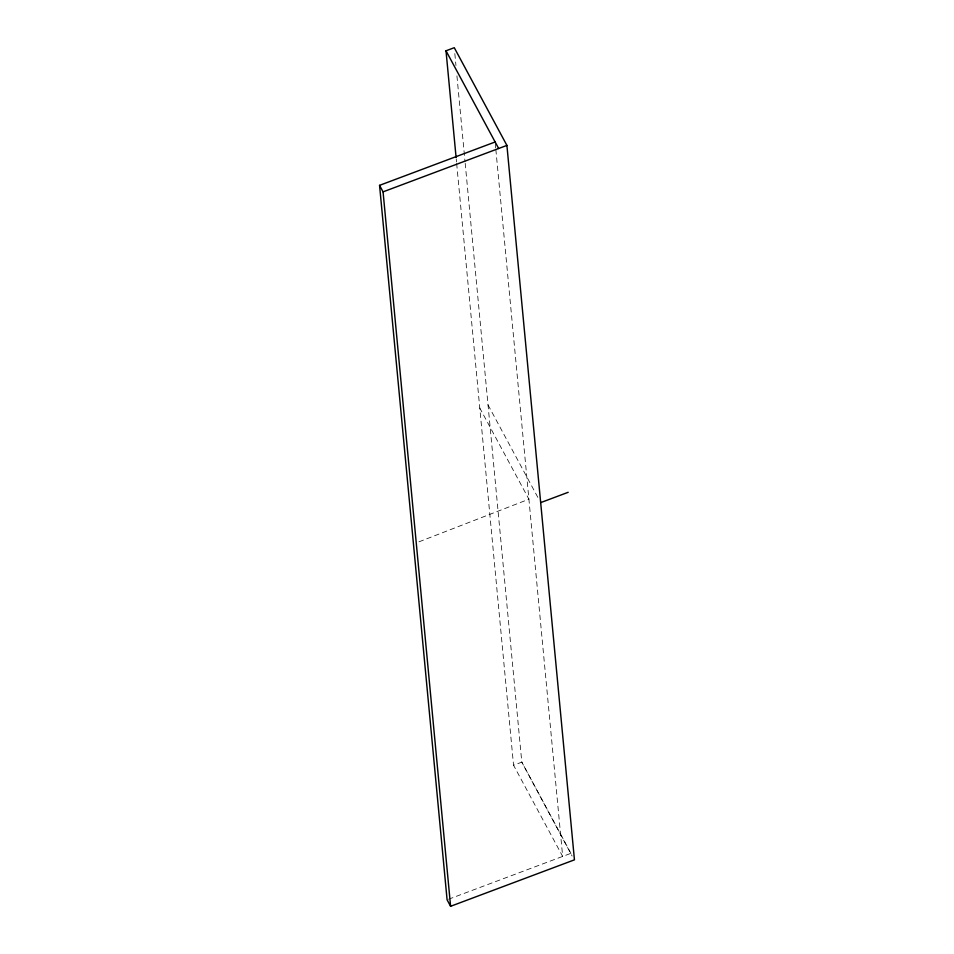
<?xml version="1.0" encoding="UTF-8"?>
<svg xmlns="http://www.w3.org/2000/svg" width="954" height="954" viewBox="0 0 954 954"><rect width="100%" height="100%" fill="white"/><g stroke="black" fill="none" stroke-linecap="round" stroke-linejoin="round"><path stroke-width="0.72" stroke-dasharray="4.77 3.58" d="M418.961 541.824L528.91 499.204L479.779 408.014M495.841 149.396L562.669 856.43L513.55 765.239L521.802 762.139L465.194 163.313M448.487 899.264L570.695 853.413L572.34 855.953M488.031 404.925L537.865 497.404M570.933 853.365L521.802 762.139L572.102 856.024M495.281 143.47L495.698 147.918M454.831 53.627L455.952 65.492M456.93 75.867L465.051 161.834M456.239 158.996L456.525 161.965M456.656 163.444L513.55 765.239"/><path stroke-width="1.43" d="M456.095 157.517L446.007 50.8L454.271 47.7L506.908 145.402L574.439 859.84L450.598 906.3L447.092 899.789L379.561 185.35L495.138 141.979M450.598 906.3L383.067 191.861L506.908 145.402M540.668 502.615L568.19 492.3M446.007 50.8L498.656 148.502M379.561 185.35L383.067 191.861"/></g></svg>
